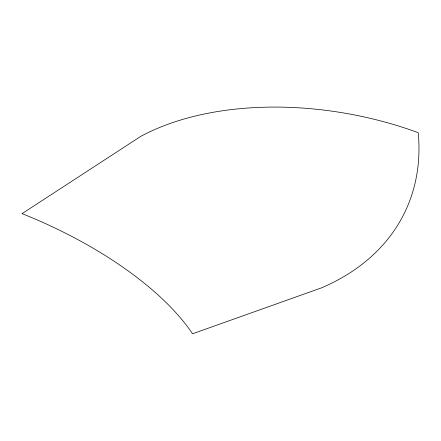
<?xml version="1.0" encoding="UTF-8"?>
<svg xmlns="http://www.w3.org/2000/svg" width="441" height="441" viewBox="0 0 441 441"><rect width="100%" height="100%" fill="white"/><g stroke="black" fill="none" stroke-linecap="round" stroke-linejoin="round"><path stroke-width="0.66" d="M22.05 213.659L140.767 136.352A250.664 146.39 10.7 0 1 418.222 132.68A300.988 204.277 25.6 0 1 321.627 287.813L192.53 333.793A235.477 100.884 22.2 0 0 22.056 213.631"/></g></svg>
